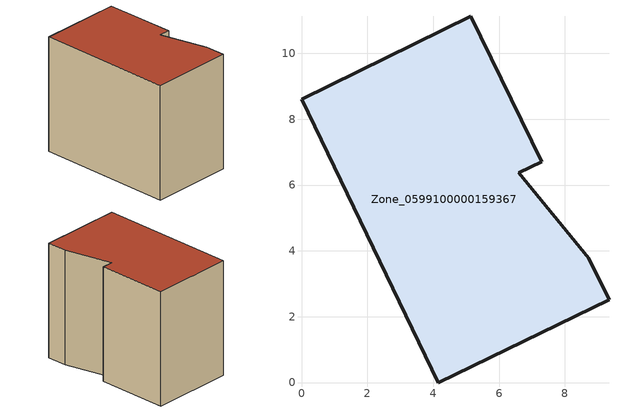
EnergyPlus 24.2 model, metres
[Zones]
Zone_0599100000159367
 floor ground (C_G): 6.6,6.38 8.72,3.78 9.34,2.52 4.16,0 0,8.61 5.14,11.12 7.29,6.71 z0.37
 wall outside (C_F): 4.16,0 9.34,2.52 8.72,3.78 6.6,6.38 7.29,6.71 5.14,11.12 0,8.61 4.16,0 z0.37:8.46
 roof outside (C_R): 9.34,2.52 8.72,3.78 6.6,6.38 7.29,6.71 5.14,11.12 0,8.61 4.16,0 z8.46
[BUILDING]
Pand.0599100000159367: North Axis=0; Terrain=City; Loads Convergence Tolerance Value=0.04; Temperature Convergence Tolerance Value=0.4; Solar Distribution=FullExterior; Maximum Number of Warmup Days=25; Minimum Number of Warmup Days=1
[Site:Location]
Rotterdam.The.Hague.AP_ZH_NLD Design_Conditions: Latitude=51.96; Longitude=4.45; Time Zone=1; Elevation=-4.5
[SITE:GROUNDTEMPERATURE:BUILDINGSURFACE]
18, 18, 18, 18, 18, 18, 18, 18, 18, 18, 18, 18
[MATERIAL] Thermal Absorptance=0.9; Solar Absorptance=0.7; Visible Absorptance=0.7
Name | Roughness | Thickness | Conductivity | Density | Specific Heat
G.TC.1965-1974 | MediumSmooth | 0.15 | 0.882353 | 540 | 1210
F.TC.1965-1974 | Rough | 0.3 | 0.697674 | 1920 | 840
R.TC.1965-1974 | MediumRough | 0.2 | 0.232558 | 1500 | 1000
[CONSTRUCTION]
C_G: G.TC.1965-1974
C_F: F.TC.1965-1974
C_R: R.TC.1965-1974
[ZONE]
Zone_0599100000159367: Type=1; Multiplier=1; Ceiling Height=Autocalculate; Volume=Autocalculate; Floor Area=autocalculate; Part of Total Floor Area=Yes
[ZONEINFILTRATION:DESIGNFLOWRATE]
Infil_Zone_0599100000159367: Zone or ZoneList or Space or SpaceList=Zone_0599100000159367; Schedule=AlwaysOn; Design Flow Rate Calculation Method=Flow/Area; Flow Rate per Floor Area=0.003; Constant Term Coefficient=1; Temperature Term Coefficient=0; Velocity Term Coefficient=0; Velocity Squared Term Coefficient=0
[HVACTEMPLATE:ZONE:IDEALLOADSAIRSYSTEM]
Zone_0599100000159367: Maximum Heating Supply Air Temperature=50; Minimum Cooling Supply Air Temperature=13; Maximum Heating Supply Air Humidity Ratio=0.0156; Minimum Cooling Supply Air Humidity Ratio=0.0077; Heating Limit=NoLimit; Cooling Limit=NoLimit; Dehumidification Control Type=ConstantSensibleHeatRatio; Cooling Sensible Heat Ratio=0.7; Dehumidification Setpoint=60; Humidification Control Type=None; Humidification Setpoint=30; Outdoor Air Method=None; Outdoor Air Flow Rate per Person=0.00944; Outdoor Air Flow Rate per Zone Floor Area=0; Outdoor Air Flow Rate per Zone=0; Demand Controlled Ventilation Type=None; Outdoor Air Economizer Type=NoEconomizer; Heat Recovery Type=None; Sensible Heat Recovery Effectiveness=0.7; Latent Heat Recovery Effectiveness=0.65
[ZONECONTROL:THERMOSTAT]
ThermostatControl_Zone_0599100000159367: Zone or ZoneList=Zone_0599100000159367; Control Type Schedule=DualSetpointControlType; Control 1=Thermostat_Zone_0599100000159367; Temperature Difference Between Cutout And Setpoint=0
[THERMOSTATSETPOINT:DUALSETPOINT]
Thermostat_Zone_0599100000159367: Heating Setpoint Temperature Schedule=HeatingSetpoint_Zone_0599100000159367; Cooling Setpoint Temperature Schedule=CoolingSetpoint_Zone_0599100000159367
[SCHEDULE:COMPACT]
HeatingSetpoint_Zone_0599100000159367: Through: 12/31, For: AllDays, Until: 24:00, 21
CoolingSetpoint_Zone_0599100000159367: Through: 12/31, For: AllDays, Until: 24:00, 24
DualSetpointControlType: Through: 12/31, For: AllDays, Until: 24:00, 4
AlwaysOn: Through: 12/31, For: AllDays, Until: 24:00, 1
